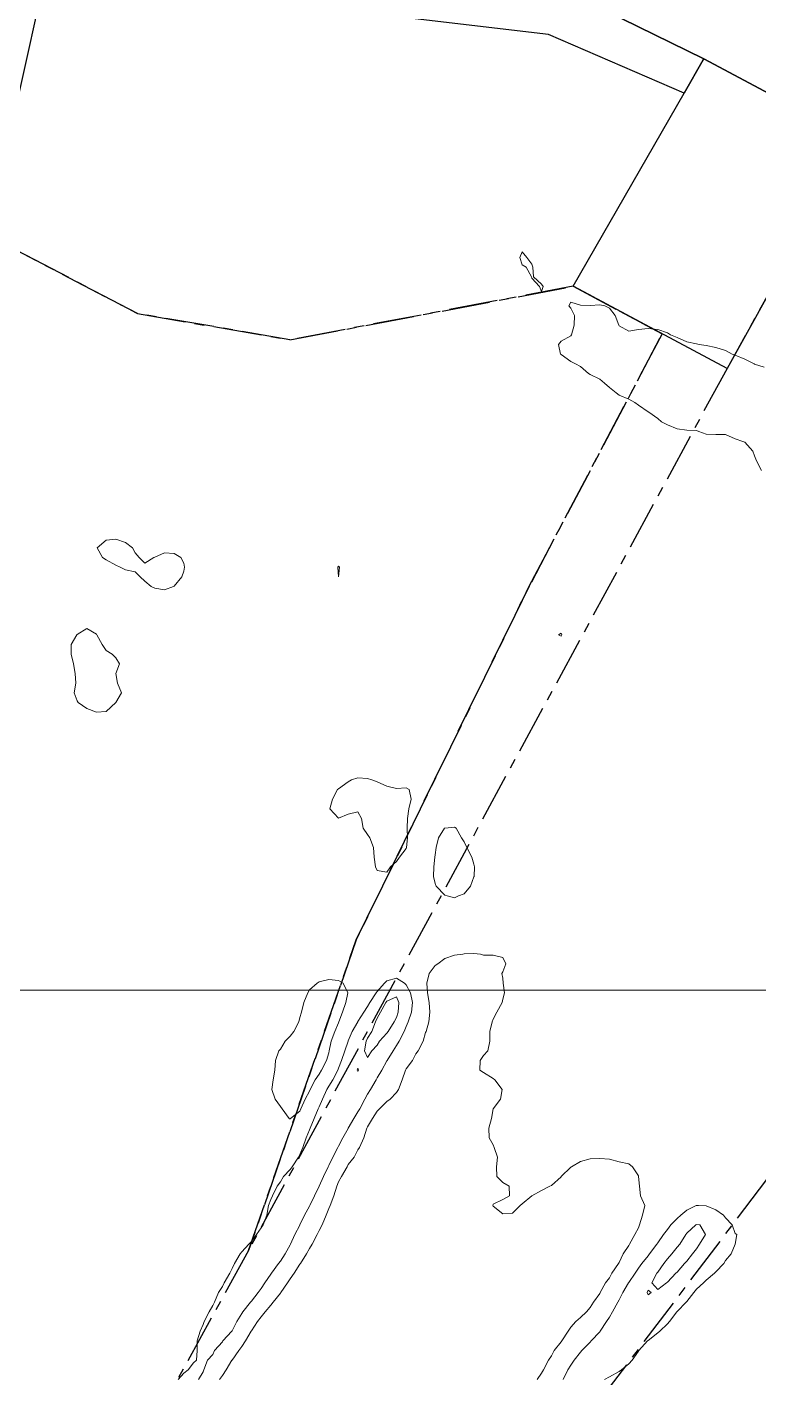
# Model space of a CAD drawing. Header units: centimetres. Extents: x 0 to 642158, y -847 to 649707.
# Drawn here: x 617921.2 to 617959, y 621367.4 to 621437.2 of the extents above; entities that cross this region are included whole.
import ezdxf

# ---------------------------------------------------------------- set-up
doc = ezdxf.new("R2010")
doc.units = ezdxf.units.CM
doc.header["$MEASUREMENT"] = 0
doc.linetypes.add('CENTERX2', pattern=[4, 2.5, -0.5, 0.5, -0.5])
doc.layers.add('MEV_grille', color=254, linetype='Continuous', lineweight=9)
doc.layers.add('WAL_topographie 0.5', color=253, linetype='Continuous', lineweight=20)
doc.layers.add('SPW_batiments', color=7, linetype='Continuous')
doc.layers.add('SPW_parcellaire cadastral', color=7, linetype='CENTERX2', lineweight=25, true_color=0xff0542)

# ---------------------------------------------------------------- blocks, each defined once
blk = doc.blocks.new('*U114')
at = {"layer": 'MEV_grille', "transparency": 33554687}
blk.add_lwpolyline([(-1338.461, 0), (1338.461, 0)], dxfattribs=at)
blk = doc.blocks.new('*U115')
at = {"layer": 'MEV_grille', "color": 0, "linetype": 'ByBlock', "lineweight": -2, "transparency": 16777216}
blk.add_blockref('*U114', (0, -1000), dxfattribs=at)

msp = doc.modelspace()

# ---------------------------------------------------------------- linework, layer by layer
at = {"layer": 'SPW_batiments'}
for points in [[(617944.322, 621448.448), (617942.863, 621440.398), (617948.221, 621439.351), (617948.498, 621439.277), (617956.127, 621435.527), (617956.089, 621435.462), (617955.109, 621433.753), (617948.097, 621436.782), (617937.697, 621437.997), (617938.229, 621441.115), (617923.913, 621443.796), (617923.429, 621441.413), (617922.464, 621441.579), (617918.082, 621421.862), (617913.566, 621422.712), (617917.113, 621442.728), (617917.479, 621445.612), (617918.079, 621445.495), (617918.713, 621449.212), (617923.863, 621448.329), (617924.678, 621452.163), (617944.322, 621448.448)], [(617968.313, 621443.518), (617969.363, 621441.134), (617963.923, 621431.361), (617956.127, 621435.527), (617948.498, 621439.277), (617951.465, 621447.004), (617968.313, 621443.518)], [(617963.923, 621431.361), (617957.332, 621419.517), (617949.381, 621423.766), (617955.109, 621433.753), (617956.089, 621435.462), (617956.127, 621435.527), (617963.923, 621431.361)]]:
    msp.add_lwpolyline(points, dxfattribs=at)
at = {"layer": 'SPW_parcellaire cadastral'}
for points in [[(617924.006, 621452.301), (617968.313, 621443.517), (617972.126, 621442.841), (617966.05, 621435.181), (617957.331, 621419.516), (617932.603, 621373.924), (617938.17, 621389.98), (617947.104, 621408.256), (617953.978, 621421.308), (617949.381, 621423.765), (617934.741, 621420.998), (617926.857, 621422.356), (617919.419, 621426.254), (617914.352, 621427.146), (617915.455, 621433.369), (617916.966, 621442.019), (617917.573, 621445.466), (617922.645, 621444.573), (617923.344, 621448.542), (617924.006, 621452.301)], [(617863.367, 621413.538), (617885.885, 621407.891), (617897.458, 621404.753), (617901.333, 621403.76), (617905.401, 621402.718), (617909.094, 621401.727), (617914.352, 621427.146), (617919.419, 621426.254), (617926.857, 621422.356), (617934.741, 621420.998), (617949.381, 621423.765), (617953.978, 621421.308), (617947.104, 621408.256), (617938.17, 621389.98), (617932.603, 621373.924), (617919.308, 621349.763), (617873.84, 621362.678), (617825.541, 621409.239), (617835.723, 621420.454), (617863.367, 621413.538)], [(617963.983, 621383.537), (617978.808, 621381.652), (618003.367, 621379.379), (618003.287, 621377.886), (618001.899, 621358.304), (617982.853, 621359.873), (617948.223, 621362.837), (617962.859, 621382.172), (617963.983, 621383.537)]]:
    msp.add_lwpolyline(points, dxfattribs=at)
at = {"layer": 'WAL_topographie 0.5'}
for points in [[(617947.75, 621423.5), (617947.827, 621423.75), (617947.75, 621423.875), (617947.321, 621424.25), (617947.291, 621424.75), (617947.25, 621424.9), (617946.981, 621425.25), (617946.75, 621425.55), (617946.614, 621425.25), (617946.75, 621424.875), (617946.95, 621424.75), (617947.224, 621424.25), (617947.25, 621424.188), (617947.639, 621423.75), (617947.75, 621423.5)], [(617959.25, 621419.577), (617958.75, 621419.737), (617958.735, 621419.75), (617958.25, 621420.004), (617957.75, 621420.201), (617957.598, 621420.25), (617957.25, 621420.445), (617956.75, 621420.594), (617956.25, 621420.698), (617955.893, 621420.75), (617955.75, 621420.786), (617955.25, 621420.9), (617954.75, 621421.118), (617954.417, 621421.25), (617954.25, 621421.364), (617953.75, 621421.523), (617953.25, 621421.588), (617952.75, 621421.537), (617952.25, 621421.447), (617951.75, 621421.719), (617951.731, 621421.75), (617951.543, 621422.25), (617951.25, 621422.636), (617951.023, 621422.75), (617950.75, 621422.813), (617950.25, 621422.77), (617949.75, 621422.78), (617949.25, 621422.938), (617949.15, 621422.75), (617949.25, 621422.625), (617949.446, 621422.25), (617949.429, 621421.75), (617949.296, 621421.25), (617949.25, 621421.197), (617948.75, 621420.929), (617948.618, 621420.75), (617948.732, 621420.25), (617948.75, 621420.234), (617949.25, 621419.88), (617949.5, 621419.75), (617949.75, 621419.625), (617950.17, 621419.25), (617950.25, 621419.201), (617950.75, 621418.961), (617951, 621418.75), (617951.25, 621418.539), (617951.605, 621418.25), (617951.75, 621418.135), (617952.25, 621417.936), (617952.559, 621417.75), (617952.75, 621417.612), (617953.25, 621417.275), (617953.288, 621417.25), (617953.75, 621416.934), (617953.944, 621416.75), (617954.25, 621416.609), (617954.75, 621416.391), (617955.25, 621416.335), (617955.75, 621416.304), (617955.865, 621416.25), (617956.25, 621416.118), (617956.75, 621416.107), (617957.25, 621416.098), (617957.75, 621415.875), (617958.139, 621415.75), (617958.25, 621415.704), (617958.667, 621415.25), (617958.75, 621415), (617958.85, 621414.75), (617959.12, 621414.25)], [(617928.731, 621408.25), (617928.25, 621408.076), (617927.75, 621408.165), (617927.571, 621408.25), (617927.25, 621408.515), (617927, 621408.75), (617926.75, 621409.008), (617926.25, 621409.107), (617925.964, 621409.25), (617925.75, 621409.356), (617925.25, 621409.622), (617925.05, 621409.75), (617924.781, 621410.25), (617925.25, 621410.633), (617925.75, 621410.698), (617926.25, 621410.515), (617926.6, 621410.25), (617926.75, 621409.982), (617926.953, 621409.75), (617927.25, 621409.453), (617927.702, 621409.75), (617927.75, 621409.771), (617928.25, 621409.981), (617928.75, 621409.959), (617929.11, 621409.75), (617929.25, 621409.45), (617929.296, 621409.25), (617929.25, 621409.04), (617929.16, 621408.75), (617928.75, 621408.26), (617928.731, 621408.25)], [(617937.25, 621408.75), (617937.25, 621408.75), (617937.25, 621408.75), (617937.21, 621409.25), (617937.25, 621409.3), (617937.302, 621409.25), (617937.25, 621408.75)], [(617924.751, 621401.75), (617924.75, 621401.75), (617924.75, 621401.75), (617924.25, 621401.944), (617923.792, 621402.25), (617923.75, 621402.333), (617923.583, 621402.75), (617923.667, 621403.25), (617923.641, 621403.75), (617923.55, 621404.25), (617923.434, 621404.75), (617923.43, 621405.25), (617923.728, 621405.75), (617923.75, 621405.774), (617924.25, 621406.076), (617924.75, 621405.775), (617924.769, 621405.75), (617925.042, 621405.25), (617925.25, 621404.938), (617925.55, 621404.75), (617925.75, 621404.568), (617925.925, 621404.25), (617925.75, 621403.75), (617925.833, 621403.25), (617926.039, 621402.75), (617925.75, 621402.25), (617925.75, 621402.25), (617925.25, 621401.788), (617924.751, 621401.75)], [(617948.788, 621405.75), (617948.75, 621405.675), (617948.625, 621405.75), (617948.75, 621405.838), (617948.788, 621405.75)], [(617939.945, 621393.75), (617939.75, 621393.483), (617939.25, 621393.567), (617939.16, 621393.75), (617939.089, 621394.25), (617939.057, 621394.75), (617938.862, 621395.25), (617938.75, 621395.428), (617938.533, 621395.75), (617938.443, 621396.25), (617938.25, 621396.604), (617937.75, 621396.484), (617937.25, 621396.27), (617936.806, 621396.75), (617936.936, 621397.25), (617937.2, 621397.75), (617937.25, 621397.787), (617937.75, 621398.153), (617937.925, 621398.25), (617938.25, 621398.364), (617938.75, 621398.317), (617938.972, 621398.25), (617939.25, 621398.154), (617939.75, 621397.928), (617940.25, 621397.799), (617940.75, 621397.833), (617940.904, 621397.75), (617941, 621397.25), (617940.885, 621396.75), (617940.813, 621396.25), (617940.803, 621395.75), (617940.821, 621395.25), (617940.767, 621394.75), (617940.75, 621394.708), (617940.401, 621394.25), (617940.25, 621394.031), (617939.945, 621393.75)], [(617943.25, 621392.16), (617943.46, 621392.25), (617943.75, 621392.367), (617944.072, 621392.75), (617944.25, 621393.234), (617944.255, 621393.25), (617944.283, 621393.75), (617944.25, 621393.887), (617944.144, 621394.25), (617943.883, 621394.75), (617943.75, 621395.041), (617943.61, 621395.25), (617943.328, 621395.75), (617943.25, 621395.806), (617942.75, 621395.763), (617942.734, 621395.75), (617942.412, 621395.25), (617942.306, 621394.75), (617942.25, 621394.381), (617942.232, 621394.25), (617942.17, 621393.75), (617942.161, 621393.25), (617942.25, 621392.9), (617942.294, 621392.75), (617942.75, 621392.287), (617942.875, 621392.25), (617943.25, 621392.16)], [(617931.107, 621367.25), (617931.25, 621367.47), (617931.446, 621367.75), (617931.746, 621368.25), (617931.75, 621368.256), (617932.096, 621368.75), (617932.25, 621368.969), (617932.444, 621369.25), (617932.736, 621369.75), (617932.75, 621369.774), (617933.071, 621370.25), (617933.25, 621370.493), (617933.455, 621370.75), (617933.75, 621371.107), (617933.879, 621371.25), (617934.25, 621371.719), (617934.275, 621371.75), (617934.608, 621372.25), (617934.75, 621372.459), (617934.954, 621372.75), (617935.25, 621373.212), (617935.278, 621373.25), (617935.592, 621373.75), (617935.75, 621374.029), (617935.892, 621374.25), (617936.152, 621374.75), (617936.25, 621374.957), (617936.408, 621375.25), (617936.617, 621375.75), (617936.75, 621376.096), (617936.819, 621376.25), (617937.003, 621376.75), (617937.16, 621377.25), (617937.25, 621377.471), (617937.405, 621377.75), (617937.69, 621378.25), (617937.75, 621378.363), (617938.06, 621378.75), (617938.25, 621379.136), (617938.328, 621379.25), (617938.555, 621379.75), (617938.72, 621380.25), (617938.75, 621380.312), (617939.012, 621380.75), (617939.25, 621381.131), (617939.371, 621381.25), (617939.75, 621381.629), (617939.921, 621381.75), (617940.25, 621382.096), (617940.355, 621382.25), (617940.545, 621382.75), (617940.714, 621383.25), (617940.75, 621383.313), (617941.076, 621383.75), (617941.25, 621384.083), (617941.361, 621384.25), (617941.622, 621384.75), (617941.75, 621385.187), (617941.774, 621385.25), (617941.921, 621385.75), (617941.972, 621386.25), (617941.93, 621386.75), (617941.85, 621387.25), (617941.81, 621387.75), (617941.936, 621388.25), (617942.25, 621388.655), (617942.383, 621388.75), (617942.75, 621389.023), (617943.25, 621389.198), (617943.673, 621389.25), (617943.75, 621389.263), (617944.25, 621389.285), (617944.583, 621389.25), (617944.75, 621389.194), (617945.25, 621389.188), (617945.75, 621389.062), (617945.906, 621388.75), (617945.75, 621388.333), (617945.688, 621388.25), (617945.75, 621388), (617945.767, 621387.75), (617945.83, 621387.25), (617945.75, 621386.917), (617945.705, 621386.75), (617945.435, 621386.25), (617945.25, 621385.88), (617945.199, 621385.75), (617945.069, 621385.25), (617945.067, 621384.75), (617944.962, 621384.25), (617944.75, 621384), (617944.567, 621383.75), (617944.559, 621383.25), (617944.75, 621383.121), (617945.25, 621382.824), (617945.324, 621382.75), (617945.709, 621382.25), (617945.621, 621381.75), (617945.25, 621381.25), (617945.25, 621381.25), (617945.159, 621380.75), (617945.013, 621380.25), (617945.04, 621379.75), (617945.25, 621379.387), (617945.294, 621379.25), (617945.472, 621378.75), (617945.417, 621378.25), (617945.434, 621377.75), (617945.75, 621377.434), (617946.068, 621377.25), (617946.083, 621376.75), (617945.75, 621376.568), (617945.25, 621376.312), (617945.219, 621376.25), (617945.25, 621376.212), (617945.75, 621375.813), (617946.25, 621375.861), (617946.639, 621376.25), (617946.75, 621376.333), (617947.25, 621376.75), (617947.25, 621376.75), (617947.75, 621377.029), (617948.176, 621377.25), (617948.25, 621377.289), (617948.75, 621377.739), (617948.761, 621377.75), (617949.25, 621378.229), (617949.29, 621378.25), (617949.75, 621378.524), (617950.25, 621378.656), (617950.75, 621378.674), (617951.25, 621378.653), (617951.75, 621378.514), (617952.25, 621378.397), (617952.442, 621378.25), (617952.75, 621377.779), (617952.756, 621377.75), (617952.8, 621377.25), (617952.85, 621376.75), (617953.079, 621376.25), (617952.965, 621375.75), (617952.808, 621375.25), (617952.75, 621375.105), (617952.568, 621374.75), (617952.292, 621374.25), (617952.25, 621374.179), (617951.965, 621373.75), (617951.75, 621373.299), (617951.719, 621373.25), (617951.382, 621372.75), (617951.25, 621372.519), (617951.046, 621372.25), (617950.773, 621371.75), (617950.75, 621371.704), (617950.422, 621371.25), (617950.25, 621370.971), (617950.066, 621370.75), (617949.75, 621370.463), (617949.524, 621370.25), (617949.25, 621369.955), (617949.122, 621369.75), (617948.791, 621369.25), (617948.75, 621369.199), (617948.395, 621368.75), (617948.25, 621368.489), (617948.112, 621368.25), (617947.846, 621367.75), (617947.75, 621367.59), (617947.514, 621367.25)], [(617930.014, 621367.25), (617930.25, 621367.655), (617930.296, 621367.75), (617930.474, 621368.25), (617930.75, 621368.547), (617930.839, 621368.75), (617931.25, 621369.207), (617931.279, 621369.25), (617931.73, 621369.75), (617931.75, 621369.771), (617931.998, 621370.25), (617932.25, 621370.662), (617932.302, 621370.75), (617932.697, 621371.25), (617932.75, 621371.305), (617933.092, 621371.75), (617933.25, 621371.963), (617933.443, 621372.25), (617933.75, 621372.697), (617933.784, 621372.75), (617934.147, 621373.25), (617934.25, 621373.369), (617934.501, 621373.75), (617934.75, 621374.219), (617934.765, 621374.25), (617934.988, 621374.75), (617935.25, 621375.239), (617935.256, 621375.25), (617935.499, 621375.75), (617935.75, 621376.213), (617935.768, 621376.25), (617936.014, 621376.75), (617936.25, 621377.247), (617936.251, 621377.25), (617936.467, 621377.75), (617936.714, 621378.25), (617936.75, 621378.316), (617936.963, 621378.75), (617937.215, 621379.25), (617937.25, 621379.312), (617937.478, 621379.75), (617937.75, 621380.239), (617937.756, 621380.25), (617938.05, 621380.75), (617938.25, 621381.088), (617938.347, 621381.25), (617938.608, 621381.75), (617938.75, 621382.003), (617938.909, 621382.25), (617939.195, 621382.75), (617939.25, 621382.848), (617939.487, 621383.25), (617939.75, 621383.721), (617939.767, 621383.75), (617940.081, 621384.25), (617940.25, 621384.522), (617940.383, 621384.75), (617940.64, 621385.25), (617940.75, 621385.512), (617940.855, 621385.75), (617941.026, 621386.25), (617941.07, 621386.75), (617940.969, 621387.25), (617940.75, 621387.664), (617940.653, 621387.75), (617940.25, 621388.01), (617939.75, 621387.858), (617939.627, 621387.75), (617939.25, 621387.312), (617939.202, 621387.25), (617938.862, 621386.75), (617938.75, 621386.54), (617938.565, 621386.25), (617938.25, 621385.763), (617938.241, 621385.75), (617937.95, 621385.25), (617937.75, 621384.769), (617937.742, 621384.75), (617937.577, 621384.25), (617937.41, 621383.75), (617937.25, 621383.347), (617937.211, 621383.25), (617936.952, 621382.75), (617936.75, 621382.421), (617936.644, 621382.25), (617936.418, 621381.75), (617936.25, 621381.352), (617936.207, 621381.25), (617935.998, 621380.75), (617935.791, 621380.25), (617935.75, 621380.158), (617935.58, 621379.75), (617935.403, 621379.25), (617935.25, 621378.886), (617935.184, 621378.75), (617934.86, 621378.25), (617934.75, 621378.106), (617934.414, 621377.75), (617934.25, 621377.468), (617934.087, 621377.25), (617933.834, 621376.75), (617933.75, 621376.555), (617933.625, 621376.25), (617933.544, 621375.75), (617933.362, 621375.25), (617933.25, 621375.09), (617933.011, 621374.75), (617932.75, 621374.384), (617932.614, 621374.25), (617932.25, 621373.851), (617932.162, 621373.75), (617931.881, 621373.25), (617931.75, 621372.998), (617931.642, 621372.75), (617931.342, 621372.25), (617931.25, 621372.071), (617931.054, 621371.75), (617930.843, 621371.25), (617930.75, 621371.088), (617930.562, 621370.75), (617930.312, 621370.25), (617930.25, 621370.096), (617930.107, 621369.75), (617929.951, 621369.25), (617929.94, 621368.75), (617929.906, 621368.25), (617929.75, 621368.122), (617929.474, 621367.75), (617929.25, 621367.587), (617928.966, 621367.25)], [(617934.765, 621380.75), (617934.75, 621380.714), (617934.703, 621380.75), (617934.338, 621381.25), (617934.25, 621381.375), (617933.983, 621381.75), (617933.813, 621382.25), (617933.87, 621382.75), (617933.961, 621383.25), (617934, 621383.75), (617934.17, 621384.25), (617934.25, 621384.325), (617934.502, 621384.75), (617934.75, 621385.011), (617934.939, 621385.25), (617935.193, 621385.75), (617935.25, 621385.962), (617935.332, 621386.25), (617935.461, 621386.75), (617935.659, 621387.25), (617935.75, 621387.391), (617936.141, 621387.75), (617936.25, 621387.819), (617936.75, 621387.938), (617937.25, 621387.874), (617937.491, 621387.75), (617937.728, 621387.25), (617937.626, 621386.75), (617937.453, 621386.25), (617937.273, 621385.75), (617937.25, 621385.694), (617937.055, 621385.25), (617936.874, 621384.75), (617936.776, 621384.25), (617936.75, 621384.135), (617936.625, 621383.75), (617936.369, 621383.25), (617936.25, 621383.04), (617936.039, 621382.75), (617935.78, 621382.25), (617935.75, 621382.164), (617935.535, 621381.75), (617935.31, 621381.25), (617935.25, 621381.13), (617934.765, 621380.75)], [(617938.75, 621383.899), (617938.968, 621384.25), (617939.25, 621384.532), (617939.375, 621384.75), (617939.75, 621385.153), (617939.816, 621385.25), (617940.135, 621385.75), (617940.25, 621385.971), (617940.334, 621386.25), (617940.368, 621386.75), (617940.25, 621387.04), (617939.75, 621386.814), (617939.704, 621386.75), (617939.418, 621386.25), (617939.25, 621385.942), (617939.163, 621385.75), (617938.971, 621385.25), (617938.75, 621384.901), (617938.683, 621384.75), (617938.588, 621384.25), (617938.75, 621383.899)], [(617938.25, 621383.175), (617938.277, 621383.25), (617938.25, 621383.357), (617938.222, 621383.25), (617938.25, 621383.175)], [(617951.006, 621367.25), (617951.25, 621367.394), (617951.75, 621367.671), (617951.874, 621367.75), (617952.25, 621368.061), (617952.431, 621368.25), (617952.75, 621368.718), (617952.777, 621368.75), (617953.228, 621369.25), (617953.25, 621369.273), (617953.75, 621369.663), (617953.861, 621369.75), (617954.25, 621370.131), (617954.356, 621370.25), (617954.732, 621370.75), (617954.75, 621370.767), (617955.217, 621371.25), (617955.25, 621371.292), (617955.616, 621371.75), (617955.75, 621371.922), (617956.119, 621372.25), (617956.25, 621372.394), (617956.685, 621372.75), (617956.75, 621372.827), (617957.16, 621373.25), (617957.25, 621373.408), (617957.552, 621373.75), (617957.75, 621374.25), (617957.75, 621374.25), (617957.83, 621374.75), (617957.75, 621374.81), (617957.601, 621375.25), (617957.25, 621375.614), (617957.14, 621375.75), (617956.75, 621376.022), (617956.25, 621376.233), (617955.855, 621376.25), (617955.75, 621376.256), (617955.74, 621376.25), (617955.25, 621376.008), (617954.947, 621375.75), (617954.75, 621375.571), (617954.431, 621375.25), (617954.25, 621375.008), (617954.05, 621374.75), (617953.75, 621374.321), (617953.702, 621374.25), (617953.325, 621373.75), (617953.25, 621373.656), (617952.931, 621373.25), (617952.75, 621373.005), (617952.575, 621372.75), (617952.25, 621372.266), (617952.24, 621372.25), (617951.939, 621371.75), (617951.75, 621371.372), (617951.687, 621371.25), (617951.416, 621370.75), (617951.25, 621370.485), (617951.096, 621370.25), (617950.774, 621369.75), (617950.75, 621369.717), (617950.313, 621369.25), (617950.25, 621369.185), (617949.824, 621368.75), (617949.75, 621368.662), (617949.425, 621368.25), (617949.25, 621367.997), (617949.108, 621367.75), (617948.859, 621367.25)], [(617953.75, 621371.918), (617954.195, 621372.25), (617954.25, 621372.286), (617954.689, 621372.75), (617954.75, 621372.802), (617955.124, 621373.25), (617955.25, 621373.381), (617955.548, 621373.75), (617955.75, 621374.01), (617955.902, 621374.25), (617956.22, 621374.75), (617955.928, 621375.25), (617955.75, 621375.272), (617955.714, 621375.25), (617955.25, 621374.817), (617955.199, 621374.75), (617954.886, 621374.25), (617954.75, 621374.099), (617954.475, 621373.75), (617954.25, 621373.495), (617954.066, 621373.25), (617953.75, 621372.813), (617953.707, 621372.75), (617953.446, 621372.25), (617953.75, 621371.918)], [(617953.25, 621371.642), (617953.407, 621371.75), (617953.25, 621371.883), (617953.199, 621371.75), (617953.25, 621371.642)]]:
    msp.add_lwpolyline(points, dxfattribs=at)

# ---------------------------------------------------------------- block references
at = {"layer": 'MEV_grille', "transparency": 33554687}
msp.add_blockref('*U115', (616669.481, 622387.381), dxfattribs=at)

doc.saveas('drawing.dxf')
